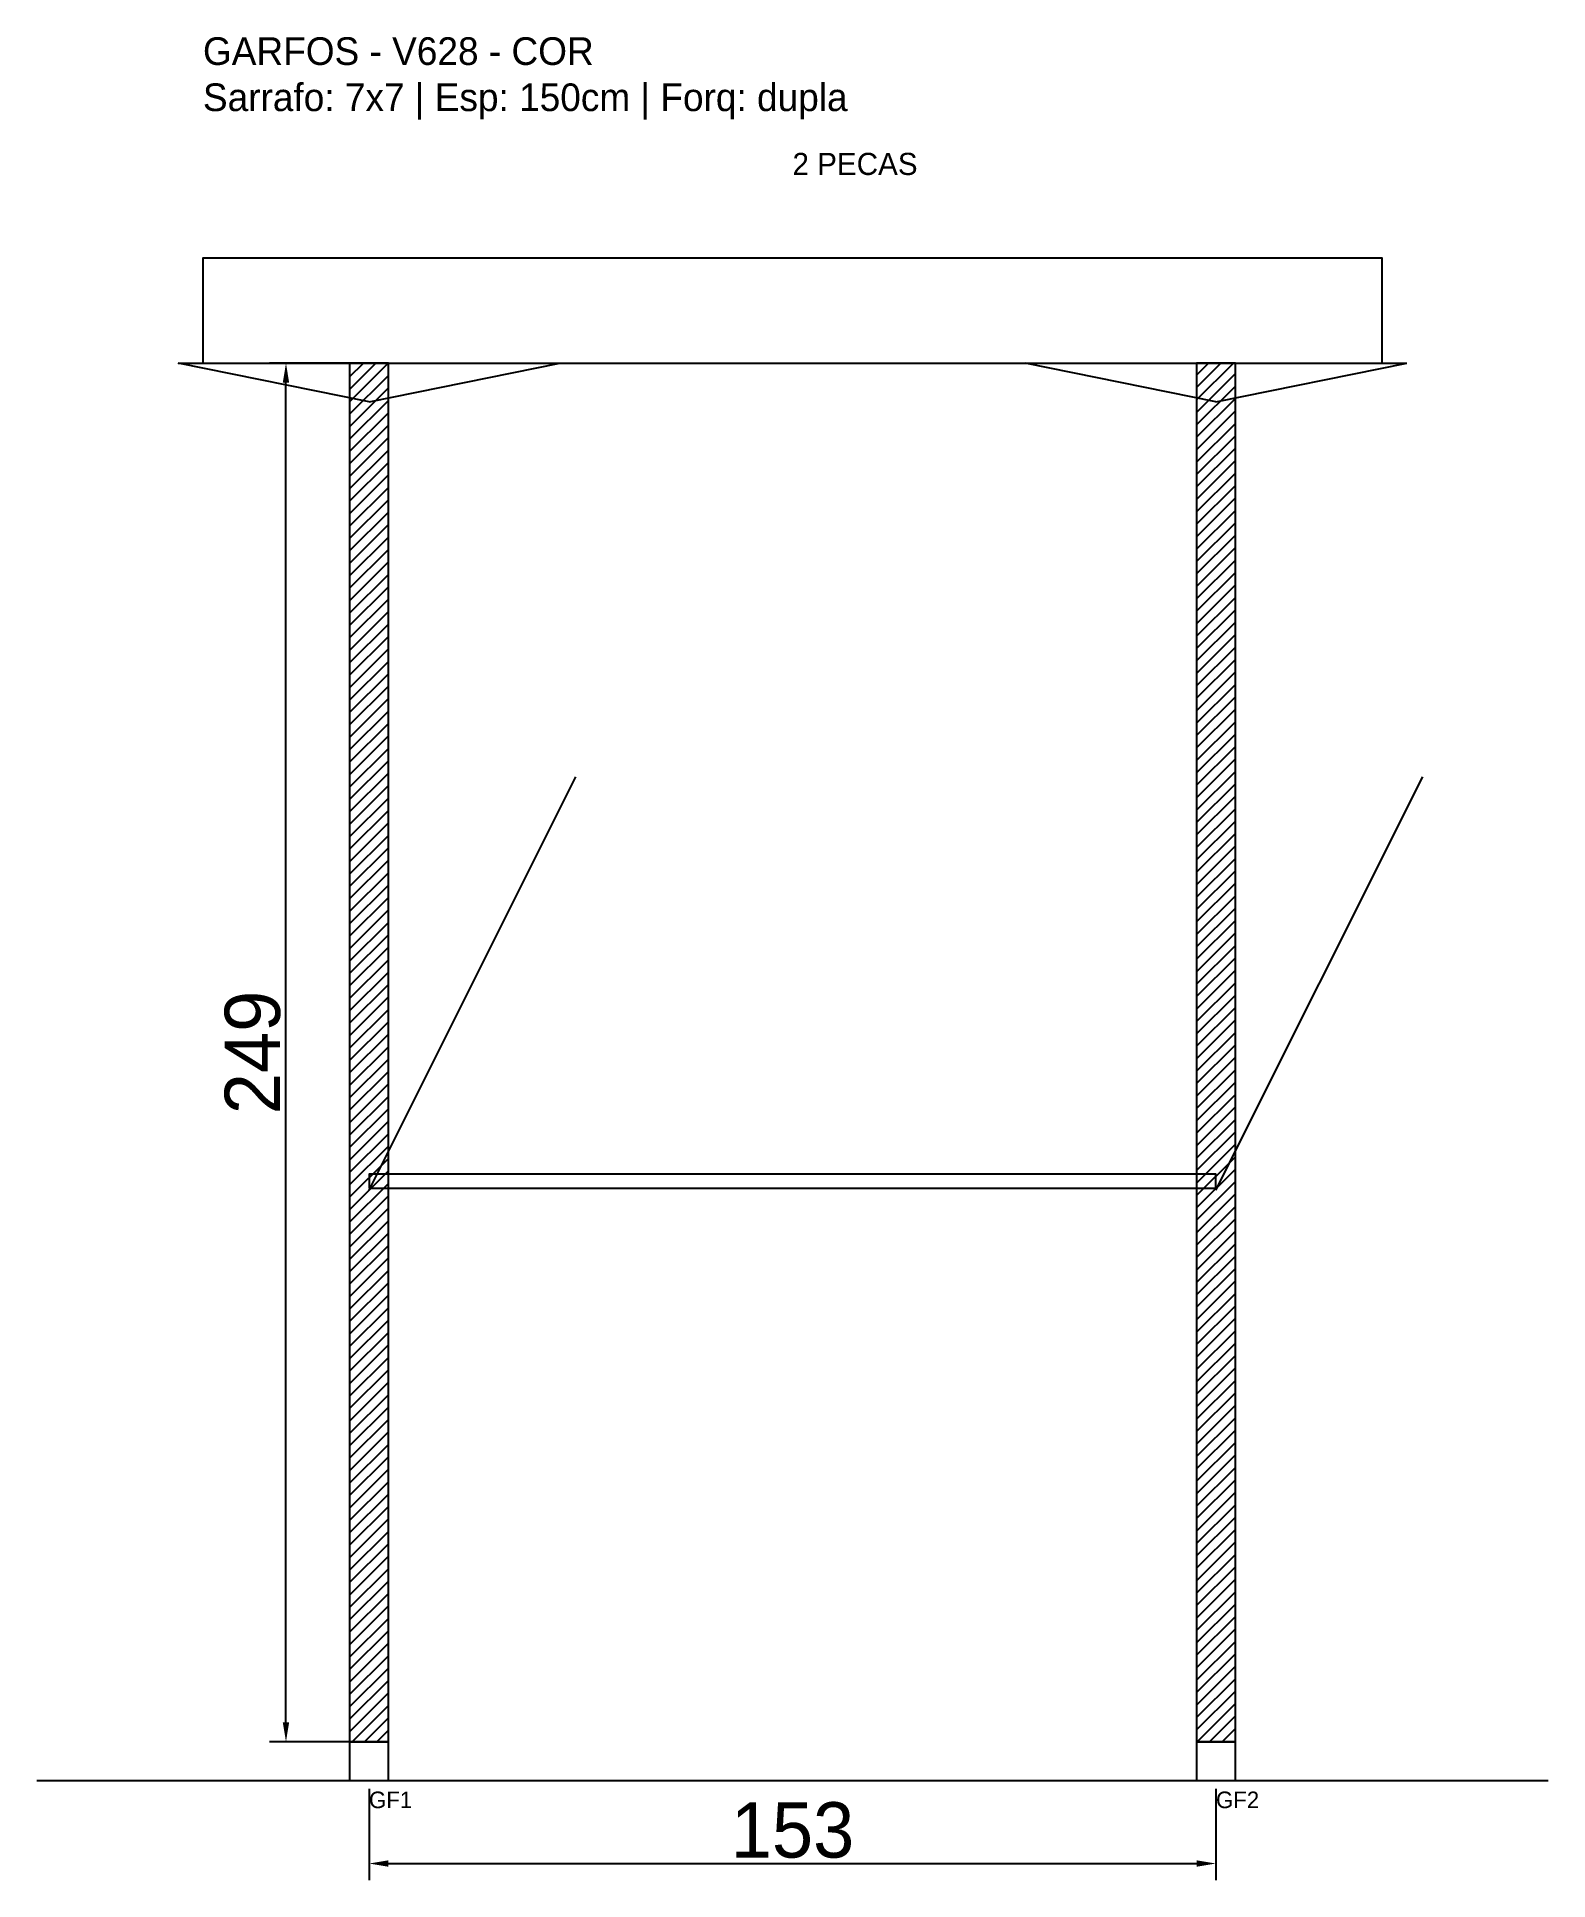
# Model space of a CAD drawing. Header units: metres. Extents: x -30 to 243, y -25 to 308.
import ezdxf

# ---------------------------------------------------------------- set-up
doc = ezdxf.new("R2010")
doc.units = ezdxf.units.M
for name, color, linetype in [('BARRA_ANCORAGEM', 1, 'Continuous'), ('COTA', 241, 'Continuous'), ('GARFOS OK', 3, 'Continuous'), ('NOME DA VIGA', 6, 'Continuous'), ('SARR_7x7', 40, 'Continuous'), ('TIRAS REESCORAMENTO', 252, 'Continuous'), ('VIGAS', 3, 'Continuous')]:
    doc.layers.add(name, color=color, linetype=linetype)
doc.dimstyles.new('EZ DXF', dxfattribs={"dimtxt": 10, "dimasz": 3.5, "dimexe": 3, "dimexo": 1.5, "dimgap": 1, "dimtad": 1, "dimdec": 1, "dimdsep": 46, "dimcen": 2.5, "dimazin": 3, "dimtfac": 1, "dimtmove": 0, "dimatfit": 3})

msp = doc.modelspace()

# ---------------------------------------------------------------- hatches: boundary and pattern name
at = {"layer": 'COTA'}
h = msp.add_hatch(dxfattribs=at)
h.set_pattern_fill('ANSI31', scale=0.5)
h.paths.add_polyline_path([(26.5, 0), (33.5, 0), (33.5, 249), (26.5, 249)])
h = msp.add_hatch(dxfattribs=at)
h.set_pattern_fill('ANSI31', scale=0.5)
h.paths.add_polyline_path([(179.4987, 0), (186.4987, 0), (186.4987, 249), (179.4987, 249)])

# ---------------------------------------------------------------- linework, layer by layer
at = {"layer": 'BARRA_ANCORAGEM'}
for p, q in [((30, 99.6), (67.35, 174.3)), ((182.9987, 99.6), (220.3487, 174.3))]:
    msp.add_line(p, q, dxfattribs=at)
at = {"layer": 'GARFOS OK'}
for p, q in [((30, 242), (-4.5, 249)), ((-4.5, 249), (64.5, 249)), ((30, 242), (64.5, 249)), ((182.9987, 242), (148.4987, 249)), ((148.4987, 249), (217.4987, 249)), ((182.9987, 242), (217.4987, 249))]:
    msp.add_line(p, q, dxfattribs=at)
at = {"layer": 'GARFOS OK', "linetype": 'CONTINUOUS'}
msp.add_line((-30, -7), (242.9987, -7), dxfattribs=at)
at = {"layer": 'GARFOS OK'}
for points in [[(26.5, 0), (33.5, 0), (33.5, 249), (26.5, 249), (26.5, 0)], [(179.4987, 0), (186.4987, 0), (186.4987, 249), (179.4987, 249), (179.4987, 0)]]:
    msp.add_lwpolyline(points, dxfattribs=at)
at = {"layer": 'SARR_7x7'}
for points in [[(26.5, -7), (33.5, -7), (33.5, 0), (26.5, 0), (26.5, -7)], [(179.4987, -7), (186.4987, -7), (186.4987, 0), (179.4987, 0), (179.4987, -7)]]:
    msp.add_lwpolyline(points, dxfattribs=at)
at = {"layer": 'TIRAS REESCORAMENTO'}
msp.add_lwpolyline([(30, 100), (182.9987, 100), (182.9987, 102.5), (30, 102.5), (30, 100)], dxfattribs=at)
at = {"layer": 'VIGAS'}
msp.add_lwpolyline([(0, 249), (212.9987, 249), (212.9987, 268), (0, 268), (0, 249)], dxfattribs=at)

# ---------------------------------------------------------------- texts
at = {"layer": 'NOME DA VIGA'}
for s, height, p in [('2 PECAS', 4, (106.4993, 283)), ('GF1', 3, (30, -12)), ('GF2', 3, (182.9987, -12))]:
    msp.add_text(s, height=height, dxfattribs=at).set_placement(p)
at = {"layer": 'NOME DA VIGA', "insert": (0, 293), "char_height": 5, "attachment_point": 7}
msp.add_mtext('GARFOS - V628 - COR\\PSarrafo: 7x7 | Esp: 150cm | Forq: dupla', dxfattribs=at)

# ---------------------------------------------------------------- dimensions: what is measured, and where the dimension line sits
at = {"layer": 'COTA'}
msp.add_linear_dim(base=(15, 0), p1=(30, 0), p2=(30, 249), angle=90, dimstyle='EZ DXF', dxfattribs=at).render()
msp.add_linear_dim(base=(30, -22), p1=(30, -7), p2=(182.9987, -7), dimstyle='EZ DXF', dxfattribs=at).render()

doc.saveas('drawing.dxf')
